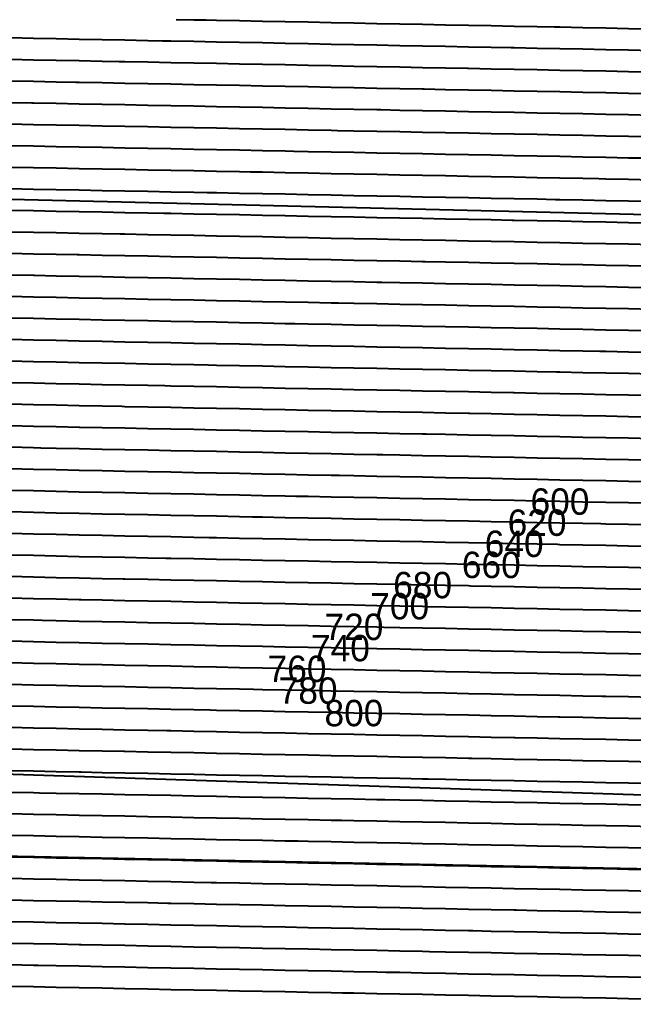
# Model space of a CAD drawing. Header units: metres. Extents: x 2416 to 4584, y 37 to 133.
# Drawn here: x 3410 to 3468.1, y 38.7 to 132 of the extents above; entities that cross this region are included whole.
import ezdxf
from ezdxf.enums import TextEntityAlignment as Align

# ---------------------------------------------------------------- set-up
doc = ezdxf.new("R2010")
doc.units = ezdxf.units.M
for name, color, linetype in [('Vs_1000', 7, 'Continuous'), ('Vs_1020', 7, 'Continuous'), ('Vs_1040', 7, 'Continuous'), ('Vs_1060', 7, 'Continuous'), ('Vs_160', 7, 'Continuous'), ('Vs_180', 7, 'Continuous'), ('Vs_200', 7, 'Continuous'), ('Vs_220', 7, 'Continuous'), ('Vs_240', 7, 'Continuous'), ('Vs_260', 7, 'Continuous'), ('Vs_280', 7, 'Continuous'), ('Vs_300', 7, 'Continuous'), ('Vs_320', 7, 'Continuous'), ('Vs_340', 7, 'Continuous'), ('Vs_360', 7, 'Continuous'), ('Vs_380', 7, 'Continuous'), ('Vs_400', 7, 'Continuous'), ('Vs_420', 7, 'Continuous'), ('Vs_440', 7, 'Continuous'), ('Vs_460', 7, 'Continuous'), ('Vs_480', 7, 'Continuous'), ('Vs_500', 7, 'Continuous'), ('Vs_520', 7, 'Continuous'), ('Vs_540', 7, 'Continuous'), ('Vs_560', 7, 'Continuous'), ('Vs_580', 7, 'Continuous'), ('Vs_600', 7, 'Continuous'), ('Vs_620', 7, 'Continuous'), ('Vs_640', 7, 'Continuous'), ('Vs_660', 7, 'Continuous'), ('Vs_680', 7, 'Continuous'), ('Vs_700', 7, 'Continuous'), ('Vs_720', 7, 'Continuous'), ('Vs_740', 7, 'Continuous'), ('Vs_760', 7, 'Continuous'), ('Vs_780', 7, 'Continuous'), ('Vs_800', 7, 'Continuous'), ('Vs_820', 7, 'Continuous'), ('Vs_840', 7, 'Continuous'), ('Vs_860', 7, 'Continuous'), ('Vs_880', 7, 'Continuous'), ('Vs_900', 7, 'Continuous'), ('Vs_920', 7, 'Continuous'), ('Vs_940', 7, 'Continuous'), ('Vs_960', 7, 'Continuous'), ('Vs_980', 7, 'Continuous')]:
    doc.layers.add(name, color=color, linetype=linetype)

msp = doc.modelspace()

# ---------------------------------------------------------------- linework, layer by layer
at = {"layer": 'Vs_1000'}
msp.add_lwpolyline([(3469.813, 45.383), (3467.645, 45.426), (3465.477, 45.469), (3463.309, 45.512), (3461.141, 45.555), (3458.973, 45.598), (3456.805, 45.641), (3454.637, 45.684), (3452.881, 45.719), (3452.468, 45.727), (3450.3, 45.77), (3448.132, 45.813), (3445.964, 45.856), (3443.796, 45.898), (3441.628, 45.941), (3439.46, 45.984), (3437.292, 46.027), (3435.124, 46.07), (3432.956, 46.113), (3430.788, 46.156), (3428.62, 46.199), (3426.452, 46.242), (3424.284, 46.285), (3422.116, 46.328), (3419.947, 46.371), (3419.899, 46.372), (3417.779, 46.414), (3415.611, 46.457), (3413.443, 46.501), (3411.275, 46.545), (3409.107, 46.59)], dxfattribs=at)
at = {"layer": 'Vs_1020'}
msp.add_lwpolyline([(3469.813, 43.342), (3467.645, 43.385), (3465.477, 43.428), (3463.309, 43.471), (3461.141, 43.514), (3458.973, 43.557), (3456.805, 43.6), (3454.637, 43.643), (3452.468, 43.686), (3450.3, 43.728), (3448.77, 43.759), (3448.132, 43.771), (3445.964, 43.814), (3443.796, 43.857), (3441.628, 43.9), (3439.46, 43.943), (3437.292, 43.986), (3435.124, 44.029), (3432.956, 44.072), (3430.788, 44.115), (3428.62, 44.158), (3426.452, 44.201), (3424.284, 44.244), (3422.116, 44.287), (3419.947, 44.33), (3417.779, 44.373), (3415.805, 44.412), (3415.611, 44.416), (3413.443, 44.459), (3411.275, 44.503), (3409.107, 44.548)], dxfattribs=at)
at = {"layer": 'Vs_1040'}
msp.add_lwpolyline([(3469.813, 41.301), (3467.645, 41.344), (3465.477, 41.387), (3463.309, 41.43), (3461.141, 41.473), (3458.973, 41.516), (3456.805, 41.558), (3454.637, 41.601), (3452.468, 41.644), (3450.3, 41.687), (3448.132, 41.73), (3445.964, 41.773), (3444.658, 41.799), (3443.796, 41.816), (3441.628, 41.859), (3439.46, 41.902), (3437.292, 41.945), (3435.124, 41.988), (3432.956, 42.031), (3430.788, 42.074), (3428.62, 42.117), (3426.452, 42.159), (3424.284, 42.202), (3422.116, 42.245), (3419.947, 42.288), (3417.779, 42.331), (3415.611, 42.375), (3413.443, 42.418), (3411.732, 42.452), (3411.275, 42.461), (3409.107, 42.506)], dxfattribs=at)
at = {"layer": 'Vs_1060'}
msp.add_lwpolyline([(3469.813, 39.26), (3467.645, 39.303), (3465.477, 39.346), (3463.309, 39.388), (3461.141, 39.431), (3458.973, 39.474), (3456.805, 39.517), (3454.637, 39.56), (3452.468, 39.603), (3450.3, 39.646), (3448.132, 39.689), (3445.964, 39.732), (3443.796, 39.775), (3441.628, 39.818), (3440.546, 39.839), (3439.46, 39.861), (3437.292, 39.904), (3435.124, 39.947), (3432.956, 39.989), (3430.788, 40.032), (3428.62, 40.075), (3426.452, 40.118), (3424.284, 40.161), (3422.116, 40.204), (3419.947, 40.247), (3417.779, 40.29), (3415.611, 40.333), (3413.443, 40.376), (3411.275, 40.42), (3409.107, 40.464)], dxfattribs=at)
at = {"layer": 'Vs_160'}
msp.add_lwpolyline([(3469.813, 131.114), (3467.645, 131.157), (3465.477, 131.2), (3463.309, 131.243), (3461.141, 131.286), (3460.617, 131.296), (3458.973, 131.329), (3456.805, 131.372), (3454.637, 131.415), (3452.468, 131.458), (3450.3, 131.501), (3448.132, 131.544), (3445.964, 131.587), (3443.796, 131.63), (3441.628, 131.672), (3439.46, 131.715), (3437.292, 131.758), (3435.124, 131.801), (3432.956, 131.844), (3430.788, 131.887), (3428.62, 131.93), (3427.624, 131.95), (3426.452, 131.973), (3424.783, 132.006)], dxfattribs=at)
at = {"layer": 'Vs_180'}
msp.add_lwpolyline([(3469.813, 129.073), (3467.645, 129.116), (3465.477, 129.159), (3463.309, 129.202), (3461.141, 129.245), (3458.973, 129.288), (3456.805, 129.331), (3456.505, 129.337), (3454.637, 129.374), (3452.468, 129.417), (3450.3, 129.46), (3448.132, 129.502), (3445.964, 129.545), (3443.796, 129.588), (3441.628, 129.631), (3439.46, 129.674), (3437.292, 129.717), (3435.124, 129.76), (3432.956, 129.803), (3430.788, 129.846), (3428.62, 129.889), (3426.452, 129.932), (3424.284, 129.975), (3423.512, 129.99), (3422.116, 130.018), (3419.947, 130.061), (3417.779, 130.103), (3415.611, 130.146), (3413.443, 130.189), (3411.275, 130.232), (3409.107, 130.275)], dxfattribs=at)
at = {"layer": 'Vs_200'}
msp.add_lwpolyline([(3469.813, 127.032), (3467.645, 127.075), (3465.477, 127.118), (3463.309, 127.161), (3461.141, 127.204), (3458.973, 127.247), (3456.805, 127.29), (3454.637, 127.332), (3452.468, 127.375), (3452.393, 127.377), (3450.3, 127.418), (3448.132, 127.461), (3445.964, 127.504), (3443.796, 127.547), (3441.628, 127.59), (3439.46, 127.633), (3437.292, 127.676), (3435.124, 127.719), (3432.956, 127.762), (3430.788, 127.805), (3428.62, 127.848), (3426.452, 127.891), (3424.284, 127.933), (3422.116, 127.976), (3419.947, 128.019), (3419.398, 128.03), (3417.779, 128.062), (3415.611, 128.105), (3413.443, 128.148), (3411.275, 128.191), (3409.107, 128.233)], dxfattribs=at)
at = {"layer": 'Vs_220'}
msp.add_lwpolyline([(3469.813, 124.991), (3467.645, 125.034), (3465.477, 125.077), (3463.309, 125.12), (3461.141, 125.162), (3458.973, 125.205), (3456.805, 125.248), (3454.637, 125.291), (3452.468, 125.334), (3450.3, 125.377), (3448.281, 125.417), (3448.132, 125.42), (3445.964, 125.463), (3443.796, 125.506), (3441.628, 125.549), (3439.46, 125.592), (3437.292, 125.635), (3435.124, 125.678), (3432.956, 125.721), (3430.788, 125.763), (3428.62, 125.806), (3426.452, 125.849), (3424.284, 125.892), (3422.116, 125.935), (3419.947, 125.978), (3417.779, 126.021), (3415.611, 126.064), (3415.28, 126.07), (3413.443, 126.107), (3411.275, 126.149), (3409.107, 126.192)], dxfattribs=at)
at = {"layer": 'Vs_240'}
msp.add_lwpolyline([(3469.813, 122.95), (3467.645, 122.992), (3465.477, 123.035), (3463.309, 123.078), (3461.141, 123.121), (3458.973, 123.164), (3456.805, 123.207), (3454.637, 123.25), (3452.468, 123.293), (3450.3, 123.336), (3448.132, 123.379), (3445.964, 123.422), (3444.17, 123.457), (3443.796, 123.465), (3441.628, 123.508), (3439.46, 123.551), (3437.292, 123.593), (3435.124, 123.636), (3432.956, 123.679), (3430.788, 123.722), (3428.62, 123.765), (3426.452, 123.808), (3424.284, 123.851), (3422.116, 123.894), (3419.947, 123.937), (3417.779, 123.98), (3415.611, 124.023), (3413.443, 124.065), (3411.275, 124.108), (3411.141, 124.111), (3409.107, 124.15)], dxfattribs=at)
at = {"layer": 'Vs_260'}
msp.add_lwpolyline([(3469.813, 120.908), (3467.645, 120.951), (3465.477, 120.994), (3463.309, 121.037), (3461.141, 121.08), (3458.973, 121.123), (3456.805, 121.166), (3454.637, 121.209), (3452.468, 121.252), (3450.3, 121.295), (3448.132, 121.338), (3445.964, 121.381), (3443.796, 121.423), (3441.628, 121.466), (3440.058, 121.497), (3439.46, 121.509), (3437.292, 121.552), (3435.124, 121.595), (3432.956, 121.638), (3430.788, 121.681), (3428.62, 121.724), (3426.452, 121.767), (3424.284, 121.81), (3422.116, 121.853), (3419.947, 121.896), (3417.779, 121.939), (3415.611, 121.981), (3413.443, 122.024), (3411.275, 122.067), (3409.107, 122.109)], dxfattribs=at)
at = {"layer": 'Vs_280'}
for points in [[(2704.082, 132.006), (3703.964, 107.897)], [(3468.939, 118.884), (3467.645, 118.91), (3465.477, 118.953), (3463.309, 118.996), (3461.141, 119.039), (3458.973, 119.082), (3456.805, 119.125), (3454.637, 119.168), (3452.468, 119.211), (3450.3, 119.253), (3448.132, 119.296), (3445.964, 119.339), (3443.796, 119.382), (3441.628, 119.425), (3439.46, 119.468), (3437.292, 119.511), (3435.946, 119.538), (3435.124, 119.554), (3432.956, 119.597), (3430.788, 119.64), (3428.62, 119.683), (3426.452, 119.726), (3424.284, 119.769), (3422.116, 119.812), (3419.947, 119.854), (3417.779, 119.897), (3415.611, 119.94), (3413.443, 119.983), (3411.275, 120.025), (3409.107, 120.067)]]:
    msp.add_lwpolyline(points, dxfattribs=at)
at = {"layer": 'Vs_300'}
msp.add_lwpolyline([(3469.813, 116.826), (3467.645, 116.869), (3465.477, 116.912), (3464.827, 116.925), (3463.309, 116.955), (3461.141, 116.998), (3458.973, 117.041), (3456.805, 117.083), (3454.637, 117.126), (3452.468, 117.169), (3450.3, 117.212), (3448.132, 117.255), (3445.964, 117.298), (3443.796, 117.341), (3441.628, 117.384), (3439.46, 117.427), (3437.292, 117.47), (3435.124, 117.513), (3432.956, 117.556), (3431.834, 117.578), (3430.788, 117.599), (3428.62, 117.642), (3426.452, 117.684), (3424.284, 117.727), (3422.116, 117.77), (3419.947, 117.813), (3417.779, 117.856), (3415.611, 117.899), (3413.443, 117.942), (3411.275, 117.984), (3409.107, 118.026)], dxfattribs=at)
at = {"layer": 'Vs_320'}
msp.add_lwpolyline([(3469.813, 114.785), (3467.645, 114.828), (3465.477, 114.871), (3463.309, 114.913), (3461.141, 114.956), (3460.715, 114.965), (3458.973, 114.999), (3456.805, 115.042), (3454.637, 115.085), (3452.468, 115.128), (3450.3, 115.171), (3448.132, 115.214), (3445.964, 115.257), (3443.796, 115.3), (3441.628, 115.343), (3439.46, 115.386), (3437.292, 115.429), (3435.124, 115.472), (3432.956, 115.514), (3430.788, 115.557), (3428.62, 115.6), (3427.722, 115.618), (3426.452, 115.643), (3424.284, 115.686), (3422.116, 115.729), (3419.947, 115.772), (3417.779, 115.815), (3415.611, 115.858), (3413.443, 115.9), (3411.275, 115.943), (3409.107, 115.985)], dxfattribs=at)
at = {"layer": 'Vs_340'}
msp.add_lwpolyline([(3469.813, 112.743), (3467.645, 112.786), (3465.477, 112.829), (3463.309, 112.872), (3461.141, 112.915), (3458.973, 112.958), (3456.805, 113.001), (3456.603, 113.005), (3454.637, 113.044), (3452.468, 113.087), (3450.3, 113.13), (3448.132, 113.173), (3445.964, 113.216), (3443.796, 113.259), (3441.628, 113.302), (3439.46, 113.344), (3437.292, 113.387), (3435.124, 113.43), (3432.956, 113.473), (3430.788, 113.516), (3428.62, 113.559), (3426.452, 113.602), (3424.284, 113.645), (3423.611, 113.658), (3422.116, 113.688), (3419.947, 113.731), (3417.779, 113.774), (3415.611, 113.817), (3413.443, 113.859), (3411.275, 113.902), (3409.107, 113.944)], dxfattribs=at)
at = {"layer": 'Vs_360'}
msp.add_lwpolyline([(3469.813, 110.702), (3467.645, 110.745), (3465.477, 110.788), (3463.309, 110.831), (3461.141, 110.874), (3458.973, 110.917), (3456.805, 110.96), (3454.637, 111.003), (3452.491, 111.045), (3452.468, 111.046), (3450.3, 111.089), (3448.132, 111.132), (3445.964, 111.174), (3443.796, 111.217), (3441.628, 111.26), (3439.46, 111.303), (3437.292, 111.346), (3435.124, 111.389), (3432.956, 111.432), (3430.788, 111.475), (3428.62, 111.518), (3426.452, 111.561), (3424.284, 111.604), (3422.116, 111.647), (3419.947, 111.69), (3419.502, 111.698), (3417.779, 111.733), (3415.611, 111.776), (3413.443, 111.818), (3411.275, 111.861), (3409.107, 111.904)], dxfattribs=at)
at = {"layer": 'Vs_380'}
msp.add_lwpolyline([(3469.813, 108.661), (3467.645, 108.704), (3465.477, 108.747), (3463.309, 108.79), (3461.141, 108.833), (3458.973, 108.876), (3456.805, 108.919), (3454.637, 108.962), (3452.468, 109.004), (3450.3, 109.047), (3448.379, 109.085), (3448.132, 109.09), (3445.964, 109.133), (3443.796, 109.176), (3441.628, 109.219), (3439.46, 109.262), (3437.292, 109.305), (3435.124, 109.348), (3432.956, 109.391), (3430.788, 109.434), (3428.62, 109.477), (3426.452, 109.52), (3424.284, 109.563), (3422.116, 109.606), (3419.947, 109.649), (3417.779, 109.692), (3415.611, 109.735), (3415.405, 109.739), (3413.443, 109.778), (3411.275, 109.821), (3409.107, 109.864)], dxfattribs=at)
at = {"layer": 'Vs_400'}
msp.add_lwpolyline([(3469.813, 106.62), (3467.645, 106.663), (3465.477, 106.706), (3463.309, 106.749), (3461.141, 106.792), (3458.973, 106.834), (3456.805, 106.877), (3454.637, 106.92), (3452.468, 106.963), (3450.3, 107.006), (3448.132, 107.049), (3445.964, 107.092), (3444.267, 107.126), (3443.796, 107.135), (3441.628, 107.178), (3439.46, 107.221), (3437.292, 107.264), (3435.124, 107.307), (3432.956, 107.35), (3430.788, 107.393), (3428.62, 107.435), (3426.452, 107.478), (3424.284, 107.521), (3422.116, 107.564), (3419.947, 107.607), (3417.779, 107.65), (3415.611, 107.694), (3413.443, 107.737), (3411.369, 107.779), (3411.275, 107.781), (3409.107, 107.825)], dxfattribs=at)
at = {"layer": 'Vs_420'}
msp.add_lwpolyline([(3469.813, 104.579), (3467.645, 104.622), (3465.477, 104.664), (3463.309, 104.707), (3461.141, 104.75), (3458.973, 104.793), (3456.805, 104.836), (3454.637, 104.879), (3452.468, 104.922), (3450.3, 104.965), (3448.132, 105.008), (3445.964, 105.051), (3443.796, 105.094), (3441.628, 105.137), (3440.155, 105.166), (3439.46, 105.18), (3437.292, 105.223), (3435.124, 105.265), (3432.956, 105.308), (3430.788, 105.351), (3428.62, 105.394), (3426.452, 105.437), (3424.284, 105.48), (3422.116, 105.523), (3419.947, 105.566), (3417.779, 105.609), (3415.611, 105.653), (3413.443, 105.697), (3411.275, 105.741), (3409.107, 105.786)], dxfattribs=at)
at = {"layer": 'Vs_440'}
msp.add_lwpolyline([(3469.036, 102.553), (3467.645, 102.58), (3465.477, 102.623), (3463.309, 102.666), (3461.141, 102.709), (3458.973, 102.752), (3456.805, 102.795), (3454.637, 102.838), (3452.468, 102.881), (3450.3, 102.924), (3448.132, 102.967), (3445.964, 103.01), (3443.796, 103.053), (3441.628, 103.095), (3439.46, 103.138), (3437.292, 103.181), (3436.044, 103.206), (3435.124, 103.224), (3432.956, 103.267), (3430.788, 103.31), (3428.62, 103.353), (3426.452, 103.396), (3424.284, 103.439), (3422.116, 103.482), (3419.947, 103.525), (3417.779, 103.568), (3415.611, 103.612), (3413.443, 103.656), (3411.275, 103.701), (3409.107, 103.748)], dxfattribs=at)
at = {"layer": 'Vs_460'}
msp.add_lwpolyline([(3469.813, 100.496), (3467.645, 100.539), (3465.477, 100.582), (3464.924, 100.593), (3463.309, 100.625), (3461.141, 100.668), (3458.973, 100.711), (3456.805, 100.754), (3454.637, 100.797), (3452.468, 100.84), (3450.3, 100.883), (3448.132, 100.925), (3445.964, 100.968), (3443.796, 101.011), (3441.628, 101.054), (3439.46, 101.097), (3437.292, 101.14), (3435.124, 101.183), (3432.956, 101.226), (3431.932, 101.246), (3430.788, 101.269), (3428.62, 101.312), (3426.452, 101.355), (3424.284, 101.398), (3422.116, 101.441), (3419.947, 101.484), (3417.779, 101.527), (3415.611, 101.571), (3413.443, 101.616), (3411.275, 101.662), (3409.107, 101.71)], dxfattribs=at)
at = {"layer": 'Vs_480'}
msp.add_lwpolyline([(3469.813, 98.455), (3467.645, 98.498), (3465.477, 98.541), (3463.309, 98.584), (3461.141, 98.627), (3460.812, 98.633), (3458.973, 98.67), (3456.805, 98.713), (3454.637, 98.755), (3452.468, 98.798), (3450.3, 98.841), (3448.132, 98.884), (3445.964, 98.927), (3443.796, 98.97), (3441.628, 99.013), (3439.46, 99.056), (3437.292, 99.099), (3435.124, 99.142), (3432.956, 99.185), (3430.788, 99.228), (3428.62, 99.271), (3427.823, 99.286), (3426.452, 99.314), (3424.284, 99.357), (3422.116, 99.4), (3419.947, 99.443), (3417.779, 99.486), (3415.611, 99.53), (3413.443, 99.575), (3411.275, 99.622), (3409.107, 99.672)], dxfattribs=at)
at = {"layer": 'Vs_500'}
msp.add_lwpolyline([(3469.813, 96.414), (3467.645, 96.457), (3465.477, 96.5), (3463.309, 96.543), (3461.141, 96.585), (3458.973, 96.628), (3456.805, 96.671), (3456.7, 96.673), (3454.637, 96.714), (3452.468, 96.757), (3450.3, 96.8), (3448.132, 96.843), (3445.964, 96.886), (3443.796, 96.929), (3441.628, 96.972), (3439.46, 97.015), (3437.292, 97.058), (3435.124, 97.101), (3432.956, 97.144), (3430.788, 97.186), (3428.62, 97.229), (3426.452, 97.272), (3424.284, 97.315), (3423.72, 97.327), (3422.116, 97.359), (3419.947, 97.402), (3417.779, 97.445), (3415.611, 97.49), (3413.443, 97.535), (3411.275, 97.582), (3409.107, 97.634)], dxfattribs=at)
at = {"layer": 'Vs_520'}
msp.add_lwpolyline([(3469.813, 94.373), (3467.645, 94.415), (3465.477, 94.458), (3463.309, 94.501), (3461.141, 94.544), (3458.973, 94.587), (3456.805, 94.63), (3454.637, 94.673), (3452.589, 94.714), (3452.468, 94.716), (3450.3, 94.759), (3448.132, 94.802), (3445.964, 94.845), (3443.796, 94.888), (3441.628, 94.931), (3439.46, 94.974), (3437.292, 95.016), (3435.124, 95.059), (3432.956, 95.102), (3430.788, 95.145), (3428.62, 95.188), (3426.452, 95.231), (3424.284, 95.274), (3422.116, 95.317), (3419.947, 95.361), (3419.644, 95.367), (3417.779, 95.404), (3415.611, 95.449), (3413.443, 95.495), (3411.275, 95.543), (3409.107, 95.596)], dxfattribs=at)
at = {"layer": 'Vs_540'}
msp.add_lwpolyline([(3469.813, 92.331), (3467.645, 92.374), (3465.477, 92.417), (3463.309, 92.46), (3461.141, 92.503), (3458.973, 92.546), (3456.805, 92.589), (3454.637, 92.632), (3452.468, 92.675), (3450.3, 92.718), (3448.477, 92.754), (3448.132, 92.761), (3445.964, 92.804), (3443.796, 92.846), (3441.628, 92.889), (3439.46, 92.932), (3437.292, 92.975), (3435.124, 93.018), (3432.956, 93.061), (3430.788, 93.104), (3428.62, 93.147), (3426.452, 93.19), (3424.284, 93.233), (3422.116, 93.276), (3419.947, 93.32), (3417.779, 93.363), (3415.656, 93.407), (3415.611, 93.408), (3413.443, 93.454), (3411.275, 93.503), (3409.107, 93.557)], dxfattribs=at)
at = {"layer": 'Vs_560'}
msp.add_lwpolyline([(3469.813, 90.29), (3467.645, 90.333), (3465.477, 90.376), (3463.309, 90.419), (3461.141, 90.462), (3458.973, 90.505), (3456.805, 90.548), (3454.637, 90.591), (3452.468, 90.634), (3450.3, 90.676), (3448.132, 90.719), (3445.964, 90.762), (3444.365, 90.794), (3443.796, 90.805), (3441.628, 90.848), (3439.46, 90.891), (3437.292, 90.934), (3435.124, 90.977), (3432.956, 91.02), (3430.788, 91.063), (3428.62, 91.106), (3426.452, 91.149), (3424.284, 91.192), (3422.116, 91.235), (3419.947, 91.278), (3417.779, 91.322), (3415.611, 91.367), (3413.443, 91.413), (3411.964, 91.447), (3411.275, 91.463), (3409.107, 91.518)], dxfattribs=at)
at = {"layer": 'Vs_580'}
msp.add_lwpolyline([(3469.813, 88.249), (3467.645, 88.292), (3465.477, 88.335), (3463.309, 88.378), (3461.141, 88.421), (3458.973, 88.464), (3456.805, 88.506), (3454.637, 88.549), (3452.468, 88.592), (3450.3, 88.635), (3448.132, 88.678), (3445.964, 88.721), (3443.796, 88.764), (3441.628, 88.807), (3440.253, 88.834), (3439.46, 88.85), (3437.292, 88.893), (3435.124, 88.936), (3432.956, 88.979), (3430.788, 89.022), (3428.62, 89.065), (3426.452, 89.108), (3424.284, 89.151), (3422.116, 89.194), (3419.947, 89.237), (3417.779, 89.281), (3415.611, 89.326), (3413.443, 89.373), (3411.275, 89.423), (3409.107, 89.479)], dxfattribs=at)
at = {"layer": 'Vs_600'}
msp.add_lwpolyline([(3469.134, 86.221), (3467.645, 86.251), (3465.477, 86.294), (3463.309, 86.336), (3461.141, 86.379), (3458.973, 86.422), (3456.805, 86.465), (3454.637, 86.508), (3452.468, 86.551), (3450.3, 86.594), (3448.132, 86.637), (3445.964, 86.68), (3443.796, 86.723), (3441.628, 86.766), (3439.46, 86.809), (3437.292, 86.852), (3436.141, 86.874), (3435.124, 86.895), (3432.956, 86.937), (3430.788, 86.98), (3428.62, 87.023), (3426.452, 87.066), (3424.284, 87.109), (3422.116, 87.153), (3419.947, 87.196), (3417.779, 87.24), (3415.611, 87.285), (3413.443, 87.332), (3411.275, 87.382), (3409.107, 87.44)], dxfattribs=at)
at = {"layer": 'Vs_620'}
msp.add_lwpolyline([(3469.813, 84.166), (3467.645, 84.209), (3465.477, 84.252), (3465.022, 84.261), (3463.309, 84.295), (3461.141, 84.338), (3458.973, 84.381), (3456.805, 84.424), (3454.637, 84.467), (3452.468, 84.51), (3450.3, 84.553), (3448.132, 84.596), (3445.964, 84.639), (3443.796, 84.682), (3441.628, 84.725), (3439.46, 84.767), (3437.292, 84.81), (3435.124, 84.853), (3432.956, 84.896), (3432.031, 84.915), (3430.788, 84.939), (3428.62, 84.982), (3426.452, 85.025), (3424.284, 85.068), (3422.116, 85.111), (3419.947, 85.155), (3417.779, 85.199), (3415.611, 85.244), (3413.443, 85.291), (3411.275, 85.342), (3409.107, 85.4)], dxfattribs=at)
at = {"layer": 'Vs_640'}
msp.add_lwpolyline([(3469.813, 82.125), (3467.645, 82.168), (3465.477, 82.211), (3463.309, 82.254), (3461.141, 82.297), (3460.91, 82.302), (3458.973, 82.34), (3456.805, 82.383), (3454.637, 82.426), (3452.468, 82.469), (3450.3, 82.512), (3448.132, 82.555), (3445.964, 82.597), (3443.796, 82.64), (3441.628, 82.683), (3439.46, 82.726), (3437.292, 82.769), (3435.124, 82.812), (3432.956, 82.855), (3430.788, 82.898), (3428.62, 82.941), (3427.923, 82.955), (3426.452, 82.984), (3424.284, 83.027), (3422.116, 83.07), (3419.947, 83.114), (3417.779, 83.158), (3415.611, 83.203), (3413.443, 83.25), (3411.275, 83.301), (3409.107, 83.359)], dxfattribs=at)
at = {"layer": 'Vs_660'}
msp.add_lwpolyline([(3469.813, 80.084), (3467.645, 80.127), (3465.477, 80.17), (3463.309, 80.213), (3461.141, 80.256), (3458.973, 80.299), (3456.805, 80.342), (3456.798, 80.342), (3454.637, 80.385), (3452.468, 80.427), (3450.3, 80.47), (3448.132, 80.513), (3445.964, 80.556), (3443.796, 80.599), (3441.628, 80.642), (3439.46, 80.685), (3437.292, 80.728), (3435.124, 80.771), (3432.956, 80.814), (3430.788, 80.857), (3428.62, 80.9), (3426.452, 80.943), (3424.284, 80.986), (3423.825, 80.995), (3422.116, 81.029), (3419.947, 81.073), (3417.779, 81.117), (3415.611, 81.162), (3413.443, 81.209), (3411.275, 81.26), (3409.107, 81.318)], dxfattribs=at)
at = {"layer": 'Vs_680'}
msp.add_lwpolyline([(3469.813, 78.043), (3467.645, 78.086), (3465.477, 78.129), (3463.309, 78.172), (3461.141, 78.215), (3458.973, 78.257), (3456.805, 78.3), (3454.637, 78.343), (3452.686, 78.382), (3452.468, 78.386), (3450.3, 78.429), (3448.132, 78.472), (3445.964, 78.515), (3443.796, 78.558), (3441.628, 78.601), (3439.46, 78.644), (3437.292, 78.687), (3435.124, 78.73), (3432.956, 78.773), (3430.788, 78.816), (3428.62, 78.859), (3426.452, 78.902), (3424.284, 78.945), (3422.116, 78.988), (3419.947, 79.031), (3419.76, 79.035), (3417.779, 79.075), (3415.611, 79.121), (3413.443, 79.168), (3411.275, 79.218), (3409.107, 79.277)], dxfattribs=at)
at = {"layer": 'Vs_700'}
msp.add_lwpolyline([(3469.813, 76.002), (3467.645, 76.045), (3465.477, 76.087), (3463.309, 76.13), (3461.141, 76.173), (3458.973, 76.216), (3456.805, 76.259), (3454.637, 76.302), (3452.468, 76.345), (3450.3, 76.388), (3448.574, 76.422), (3448.132, 76.431), (3445.964, 76.474), (3443.796, 76.517), (3441.628, 76.56), (3439.46, 76.603), (3437.292, 76.646), (3435.124, 76.688), (3432.956, 76.731), (3430.788, 76.774), (3428.62, 76.817), (3426.452, 76.86), (3424.284, 76.903), (3422.116, 76.947), (3419.947, 76.99), (3417.779, 77.034), (3415.794, 77.075), (3415.611, 77.079), (3413.443, 77.126), (3411.275, 77.177), (3409.107, 77.234)], dxfattribs=at)
at = {"layer": 'Vs_720'}
msp.add_lwpolyline([(3469.813, 73.96), (3467.645, 74.003), (3465.477, 74.046), (3463.309, 74.089), (3461.141, 74.132), (3458.973, 74.175), (3456.805, 74.218), (3454.637, 74.261), (3452.468, 74.304), (3450.3, 74.347), (3448.132, 74.39), (3445.964, 74.433), (3444.462, 74.462), (3443.796, 74.476), (3441.628, 74.518), (3439.46, 74.561), (3437.292, 74.604), (3435.124, 74.647), (3432.956, 74.69), (3430.788, 74.733), (3428.62, 74.776), (3426.452, 74.819), (3424.284, 74.862), (3422.116, 74.905), (3419.947, 74.949), (3417.779, 74.993), (3415.611, 75.038), (3413.443, 75.085), (3412.109, 75.116), (3411.275, 75.135), (3409.107, 75.192)], dxfattribs=at)
at = {"layer": 'Vs_740'}
msp.add_lwpolyline([(3469.813, 71.919), (3467.645, 71.962), (3465.477, 72.005), (3463.309, 72.048), (3461.141, 72.091), (3458.973, 72.134), (3456.805, 72.177), (3454.637, 72.22), (3452.468, 72.263), (3450.3, 72.306), (3448.132, 72.348), (3445.964, 72.391), (3443.796, 72.434), (3441.628, 72.477), (3440.351, 72.503), (3439.46, 72.52), (3437.292, 72.563), (3435.124, 72.606), (3432.956, 72.649), (3430.788, 72.692), (3428.62, 72.735), (3426.452, 72.778), (3424.284, 72.821), (3422.116, 72.864), (3419.947, 72.908), (3417.779, 72.952), (3415.611, 72.996), (3413.443, 73.043), (3411.275, 73.093), (3409.107, 73.149)], dxfattribs=at)
at = {"layer": 'Vs_760'}
msp.add_lwpolyline([(3469.231, 69.889), (3467.645, 69.921), (3465.477, 69.964), (3463.309, 70.007), (3461.141, 70.05), (3458.973, 70.093), (3456.805, 70.136), (3454.637, 70.178), (3452.468, 70.221), (3450.3, 70.264), (3448.132, 70.307), (3445.964, 70.35), (3443.796, 70.393), (3441.628, 70.436), (3439.46, 70.479), (3437.292, 70.522), (3436.239, 70.543), (3435.124, 70.565), (3432.956, 70.608), (3430.788, 70.651), (3428.62, 70.694), (3426.452, 70.737), (3424.284, 70.78), (3422.116, 70.823), (3419.947, 70.866), (3417.779, 70.91), (3415.611, 70.955), (3413.443, 71.001), (3411.275, 71.051), (3409.107, 71.106)], dxfattribs=at)
at = {"layer": 'Vs_780'}
msp.add_lwpolyline([(3469.813, 67.837), (3467.645, 67.88), (3465.477, 67.923), (3465.12, 67.93), (3463.309, 67.966), (3461.141, 68.008), (3458.973, 68.051), (3456.805, 68.094), (3454.637, 68.137), (3452.468, 68.18), (3450.3, 68.223), (3448.132, 68.266), (3445.964, 68.309), (3443.796, 68.352), (3441.628, 68.395), (3439.46, 68.438), (3437.292, 68.481), (3435.124, 68.524), (3432.956, 68.567), (3432.128, 68.583), (3430.788, 68.609), (3428.62, 68.652), (3426.452, 68.695), (3424.284, 68.738), (3422.116, 68.782), (3419.947, 68.825), (3417.779, 68.869), (3415.611, 68.913), (3413.443, 68.959), (3411.275, 69.008), (3409.107, 69.062)], dxfattribs=at)
at = {"layer": 'Vs_800'}
msp.add_lwpolyline([(3469.813, 65.796), (3467.645, 65.838), (3465.477, 65.881), (3463.309, 65.924), (3461.141, 65.967), (3461.008, 65.97), (3458.973, 66.01), (3456.805, 66.053), (3454.637, 66.096), (3452.468, 66.139), (3450.3, 66.182), (3448.132, 66.225), (3445.964, 66.268), (3443.796, 66.311), (3441.628, 66.354), (3439.46, 66.396), (3437.292, 66.439), (3435.124, 66.482), (3432.956, 66.525), (3430.788, 66.568), (3428.62, 66.611), (3428.019, 66.623), (3426.452, 66.654), (3424.284, 66.697), (3422.116, 66.74), (3419.947, 66.784), (3417.779, 66.827), (3415.611, 66.872), (3413.443, 66.918), (3411.275, 66.966), (3409.107, 67.019)], dxfattribs=at)
at = {"layer": 'Vs_820'}
for points in [[(3070.464, 71.662), (3703.964, 50.903)], [(3469.813, 63.754), (3467.645, 63.797), (3465.477, 63.84), (3463.309, 63.883), (3461.141, 63.926), (3458.973, 63.969), (3456.896, 64.01), (3456.805, 64.012), (3454.637, 64.055), (3452.468, 64.098), (3450.3, 64.141), (3448.132, 64.184), (3445.964, 64.226), (3443.796, 64.269), (3441.628, 64.312), (3439.46, 64.355), (3437.292, 64.398), (3435.124, 64.441), (3432.956, 64.484), (3430.788, 64.527), (3428.62, 64.57), (3426.452, 64.613), (3424.284, 64.656), (3423.915, 64.663), (3422.116, 64.699), (3419.947, 64.742), (3417.779, 64.786), (3415.611, 64.83), (3413.443, 64.876), (3411.275, 64.923), (3409.107, 64.975)]]:
    msp.add_lwpolyline(points, dxfattribs=at)
at = {"layer": 'Vs_840'}
msp.add_lwpolyline([(3469.813, 61.713), (3467.645, 61.756), (3465.477, 61.799), (3463.309, 61.842), (3461.141, 61.885), (3458.973, 61.928), (3456.805, 61.971), (3454.637, 62.014), (3452.784, 62.05), (3452.468, 62.056), (3450.3, 62.099), (3448.132, 62.142), (3445.964, 62.185), (3443.796, 62.228), (3441.628, 62.271), (3439.46, 62.314), (3437.292, 62.357), (3435.124, 62.4), (3432.956, 62.443), (3430.788, 62.486), (3428.62, 62.529), (3426.452, 62.572), (3424.284, 62.615), (3422.116, 62.658), (3419.947, 62.701), (3419.827, 62.704), (3417.779, 62.745), (3415.611, 62.789), (3413.443, 62.834), (3411.275, 62.881), (3409.107, 62.931)], dxfattribs=at)
at = {"layer": 'Vs_860'}
msp.add_lwpolyline([(3469.813, 59.672), (3467.645, 59.715), (3465.477, 59.758), (3463.309, 59.801), (3461.141, 59.844), (3458.973, 59.886), (3456.805, 59.929), (3454.637, 59.972), (3452.468, 60.015), (3450.3, 60.058), (3448.672, 60.09), (3448.132, 60.101), (3445.964, 60.144), (3443.796, 60.187), (3441.628, 60.23), (3439.46, 60.273), (3437.292, 60.316), (3435.124, 60.359), (3432.956, 60.402), (3430.788, 60.445), (3428.62, 60.488), (3426.452, 60.531), (3424.284, 60.574), (3422.116, 60.617), (3419.947, 60.66), (3417.779, 60.703), (3415.785, 60.744), (3415.611, 60.747), (3413.443, 60.792), (3411.275, 60.839), (3409.107, 60.888)], dxfattribs=at)
at = {"layer": 'Vs_880'}
msp.add_lwpolyline([(3469.813, 57.631), (3467.645, 57.674), (3465.477, 57.716), (3463.309, 57.759), (3461.141, 57.802), (3458.973, 57.845), (3456.805, 57.888), (3454.637, 57.931), (3452.468, 57.974), (3450.3, 58.017), (3448.132, 58.06), (3445.964, 58.103), (3444.56, 58.131), (3443.796, 58.146), (3441.628, 58.189), (3439.46, 58.232), (3437.292, 58.275), (3435.124, 58.317), (3432.956, 58.36), (3430.788, 58.403), (3428.62, 58.446), (3426.452, 58.489), (3424.284, 58.532), (3422.116, 58.575), (3419.947, 58.619), (3417.779, 58.662), (3415.611, 58.706), (3413.443, 58.75), (3411.867, 58.784), (3411.275, 58.797), (3409.107, 58.845)], dxfattribs=at)
at = {"layer": 'Vs_900'}
msp.add_lwpolyline([(3469.813, 55.589), (3467.645, 55.632), (3465.477, 55.675), (3463.309, 55.718), (3461.141, 55.761), (3458.973, 55.804), (3456.805, 55.847), (3454.637, 55.89), (3452.468, 55.933), (3450.3, 55.976), (3448.132, 56.019), (3445.964, 56.062), (3443.796, 56.105), (3441.628, 56.147), (3440.448, 56.171), (3439.46, 56.19), (3437.292, 56.233), (3435.124, 56.276), (3432.956, 56.319), (3430.788, 56.362), (3428.62, 56.405), (3426.452, 56.448), (3424.284, 56.491), (3422.116, 56.534), (3419.947, 56.577), (3417.779, 56.621), (3415.611, 56.664), (3413.443, 56.709), (3411.275, 56.754), (3409.107, 56.803)], dxfattribs=at)
at = {"layer": 'Vs_920'}
msp.add_lwpolyline([(3469.329, 53.558), (3467.645, 53.591), (3465.477, 53.634), (3463.309, 53.677), (3461.141, 53.72), (3458.973, 53.763), (3456.805, 53.806), (3454.637, 53.849), (3452.468, 53.892), (3450.3, 53.935), (3448.132, 53.977), (3445.964, 54.02), (3443.796, 54.063), (3441.628, 54.106), (3439.46, 54.149), (3437.292, 54.192), (3436.336, 54.211), (3435.124, 54.235), (3432.956, 54.278), (3430.788, 54.321), (3428.62, 54.364), (3426.452, 54.407), (3424.284, 54.45), (3422.116, 54.493), (3419.947, 54.536), (3417.779, 54.579), (3415.611, 54.623), (3413.443, 54.667), (3411.275, 54.713), (3409.107, 54.76)], dxfattribs=at)
at = {"layer": 'Vs_940'}
for points in [[(3400.24, 53), (4118.403, 38.683)], [(3469.813, 51.507), (3467.645, 51.55), (3465.477, 51.593), (3465.217, 51.598), (3463.309, 51.636), (3461.141, 51.679), (3458.973, 51.722), (3456.805, 51.765), (3454.637, 51.807), (3452.468, 51.85), (3450.3, 51.893), (3448.132, 51.936), (3445.964, 51.979), (3443.796, 52.022), (3441.628, 52.065), (3439.46, 52.108), (3437.292, 52.151), (3435.124, 52.194), (3432.956, 52.237), (3432.225, 52.251), (3430.788, 52.28), (3428.62, 52.323), (3426.452, 52.366), (3424.284, 52.409), (3422.116, 52.452), (3419.947, 52.495), (3417.779, 52.538), (3415.611, 52.581), (3413.443, 52.626), (3411.275, 52.671), (3409.107, 52.717)]]:
    msp.add_lwpolyline(points, dxfattribs=at)
at = {"layer": 'Vs_960'}
msp.add_lwpolyline([(3469.813, 49.466), (3467.645, 49.509), (3465.477, 49.552), (3463.309, 49.595), (3461.141, 49.637), (3461.105, 49.638), (3458.973, 49.68), (3456.805, 49.723), (3454.637, 49.766), (3452.468, 49.809), (3450.3, 49.852), (3448.132, 49.895), (3445.964, 49.938), (3443.796, 49.981), (3441.628, 50.024), (3439.46, 50.067), (3437.292, 50.11), (3435.124, 50.153), (3432.956, 50.196), (3430.788, 50.238), (3428.62, 50.281), (3428.114, 50.291), (3426.452, 50.324), (3424.284, 50.367), (3422.116, 50.41), (3419.947, 50.453), (3417.779, 50.497), (3415.611, 50.54), (3413.443, 50.584), (3411.275, 50.629), (3409.107, 50.675)], dxfattribs=at)
at = {"layer": 'Vs_980'}
msp.add_lwpolyline([(3469.813, 47.425), (3467.645, 47.467), (3465.477, 47.51), (3463.309, 47.553), (3461.141, 47.596), (3458.973, 47.639), (3456.993, 47.678), (3456.805, 47.682), (3454.637, 47.725), (3452.468, 47.768), (3450.3, 47.811), (3448.132, 47.854), (3445.964, 47.897), (3443.796, 47.94), (3441.628, 47.983), (3439.46, 48.026), (3437.292, 48.068), (3435.124, 48.111), (3432.956, 48.154), (3430.788, 48.197), (3428.62, 48.24), (3426.452, 48.283), (3424.284, 48.326), (3424.005, 48.332), (3422.116, 48.369), (3419.947, 48.412), (3417.779, 48.455), (3415.611, 48.499), (3413.443, 48.542), (3411.275, 48.587), (3409.107, 48.632)], dxfattribs=at)

# ---------------------------------------------------------------- texts
at = {"layer": 'Vs_600'}
msp.add_text('600', height=2.5, dxfattribs=at).set_placement((3461.141, 86.379), align=Align.MIDDLE_CENTER)
at = {"layer": 'Vs_620'}
msp.add_text('620', height=2.5, dxfattribs=at).set_placement((3458.973, 84.381), align=Align.MIDDLE_CENTER)
at = {"layer": 'Vs_640'}
msp.add_text('640', height=2.5, dxfattribs=at).set_placement((3456.805, 82.383), align=Align.MIDDLE_CENTER)
at = {"layer": 'Vs_660'}
msp.add_text('660', height=2.5, dxfattribs=at).set_placement((3454.637, 80.385), align=Align.MIDDLE_CENTER)
at = {"layer": 'Vs_680'}
msp.add_text('680', height=2.5, dxfattribs=at).set_placement((3448.132, 78.472), align=Align.MIDDLE_CENTER)
at = {"layer": 'Vs_700'}
msp.add_text('700', height=2.5, dxfattribs=at).set_placement((3445.964, 76.474), align=Align.MIDDLE_CENTER)
at = {"layer": 'Vs_720'}
msp.add_text('720', height=2.5, dxfattribs=at).set_placement((3441.628, 74.518), align=Align.MIDDLE_CENTER)
at = {"layer": 'Vs_740'}
msp.add_text('740', height=2.5, dxfattribs=at).set_placement((3440.351, 72.503), align=Align.MIDDLE_CENTER)
at = {"layer": 'Vs_760'}
msp.add_text('760', height=2.5, dxfattribs=at).set_placement((3436.239, 70.543), align=Align.MIDDLE_CENTER)
at = {"layer": 'Vs_780'}
msp.add_text('780', height=2.5, dxfattribs=at).set_placement((3437.292, 68.481), align=Align.MIDDLE_CENTER)
at = {"layer": 'Vs_800'}
msp.add_text('800', height=2.5, dxfattribs=at).set_placement((3441.628, 66.354), align=Align.MIDDLE_CENTER)

doc.saveas('drawing.dxf')
